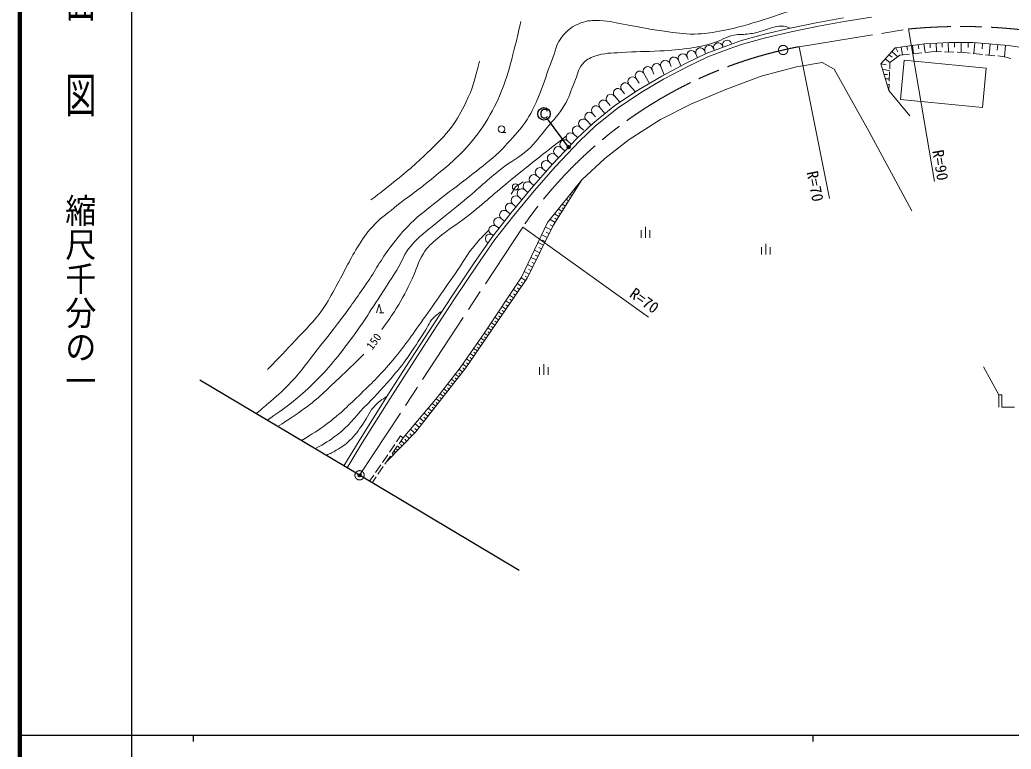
# Model space of a CAD drawing. Units: millimetres, scale not verified. Extents: x 40000 to 680000, y 20000 to 380000.
# Drawn here: x 40000 to 199982, y 202759 to 320535 of the extents above; entities that cross this region are included whole.
import ezdxf
from ezdxf.enums import TextEntityAlignment as Align

# ---------------------------------------------------------------- set-up
doc = ezdxf.new("R2010")
doc.units = ezdxf.units.MM
doc.header["$LTSCALE"] = 1000
doc.header["$PDMODE"] = 32
doc.header["$PDSIZE"] = 500
doc.linetypes.add('CHAIN', pattern=[18.5, 12, -1.5, 3.5, -1.5])
for name, color, linetype, lineweight in [('M-BMK', 2, 'CHAIN', 13), ('M-BMK-OTRS', 5, 'Continuous', 25), ('M-STR-HTXT', 7, 'Continuous', 13), ('M-STR-STRC', 7, 'Continuous', 25), ('M-TTL', 2, 'Continuous', 140), ('M-TTL-BAND', 7, 'Continuous', 25), ('M-WORK', 1, 'Continuous', 13)]:
    doc.layers.add(name, color=color, linetype=linetype, lineweight=lineweight)
doc.layers.add('M-OTRS', color=6, linetype='Continuous')
doc.styles.add('@ＭＳ ゴシック', font='')
doc.styles.add('ＭＳ ゴシック', font='')
doc.styles.get('@ＭＳ ゴシック').set_extended_font_data('@MS Gothic')
doc.styles.get('ＭＳ ゴシック').set_extended_font_data('MS Gothic')

msp = doc.modelspace()

# ---------------------------------------------------------------- linework, layer by layer
at = {"layer": 'M-BMK'}
for p, q in [((165752, 316198), (183433, 319054)), ((94824, 246987), (121149, 287071))]:
    msp.add_line(p, q, dxfattribs=at)
for centre in [(163186, 315659), (94824, 246987)]:
    msp.add_circle(centre, 750, dxfattribs=at)
for centre, radius, start, end in [((191939, 229457), 90000, 79.2916, 95.42331), ((178845, 247433), 70000, 100.78015, 145.51028)]:
    msp.add_arc(centre, radius, start, end, dxfattribs=at)
at = {"layer": 'M-BMK-OTRS'}
for p, q in [((94824, 246987), (69058, 262354)), ((120590, 231621), (94824, 246987))]:
    msp.add_line(p, q, dxfattribs=at)
at = {"layer": 'M-OTRS'}
msp.add_point((94824, 246987), dxfattribs=at)
at = {"layer": 'M-STR-HTXT'}
for p, q in [((183433, 319054), (187620, 294407)), ((165752, 316198), (170649, 291682)), ((121149, 287071), (141461, 272496))]:
    msp.add_line(p, q, dxfattribs=at)
at = {"layer": 'M-STR-STRC'}
for p, q in [((124126, 305541), (124178, 305759)), ((124178, 305759), (124232, 305826)), ((124232, 305826), (124347, 305981)), ((124347, 305981), (124502, 306087)), ((124502, 306087), (124781, 306089)), ((124781, 306089), (124943, 306038)), ((124943, 306038), (125053, 305927)), ((125053, 305927), (125112, 305759)), ((124126, 305210), (124126, 305541)), ((124174, 304998), (124126, 305210)), ((124286, 304830), (124174, 304998)), ((124392, 304722), (124286, 304830)), ((124509, 304666), (124392, 304722)), ((124783, 304666), (124509, 304666)), ((124945, 304717), (124783, 304666)), ((125055, 304832), (124945, 304717)), ((125105, 304933), (125055, 304832)), ((128570, 299978), (125158, 304527))]:
    msp.add_line(p, q, dxfattribs=at)
for centre, radius in [((124589, 305350), 1000), ((124589, 305350), 1000), ((128570, 299978), 250), ((128570, 299978), 200), ((128570, 299978), 150), ((128570, 299978), 100), ((128570, 299978), 50), ((128570, 299978), 20)]:
    msp.add_circle(centre, radius, dxfattribs=at)
msp.add_point((128570, 299978), dxfattribs=at)
at = {"layer": 'M-TTL'}
msp.add_line((40000, 380000), (40000, 20000), dxfattribs=at)
at = {"layer": 'M-TTL-BAND'}
for p, q in [((58000, 370000), (58000, 20000)), ((40000, 205000), (579000, 205000)), ((68000, 205000), (68000, 204000)), ((168000, 205000), (168000, 204000))]:
    msp.add_line(p, q, dxfattribs=at)
at = {"layer": 'M-WORK'}
for p, q in [((164343, 319196), (168758, 320119)), ((168758, 320119), (172927, 320841)), ((168871, 319530), (173027, 320249)), ((173027, 320249), (177462, 320969)), ((160170, 318193), (164343, 319196)), ((160319, 317612), (164475, 318611)), ((164475, 318611), (168871, 319530)), ((154078, 316337), (156463, 317186)), ((156463, 317186), (160170, 318193)), ((156642, 316613), (160319, 317612)), ((185980, 316658), (189949, 316871)), ((188836, 316811), (188872, 316131)), ((189789, 316863), (189870, 315344)), ((189949, 316871), (193786, 316871)), ((190853, 316871), (190853, 316111)), ((191917, 316871), (191917, 315286)), ((193026, 316871), (193026, 316079)), ((193786, 316871), (199567, 316365)), ((194134, 316841), (193982, 315100)), ((150541, 315468), (150669, 315038)), ((150773, 315087), (154078, 316337)), ((151008, 314535), (154285, 315774)), ((151986, 315874), (152069, 315577)), ((153430, 316279), (153477, 316110)), ((154285, 315774), (156642, 316613)), ((154874, 316684), (154890, 316626)), ((178929, 313443), (181255, 316001)), ((180727, 315420), (181671, 314562)), ((181255, 316001), (185980, 316658)), ((181363, 316016), (181689, 315346)), ((182248, 316139), (182425, 314863)), ((183141, 316263), (183229, 315625)), ((184034, 316387), (184219, 315050)), ((184090, 315037), (185582, 315192)), ((184969, 316518), (185062, 315849)), ((185905, 316648), (186100, 315246)), ((186079, 315244), (187646, 315408)), ((186894, 316707), (186932, 316001)), ((187646, 315408), (188741, 315376)), ((187883, 316760), (187956, 315399)), ((189241, 315362), (190741, 315320)), ((191240, 315305), (192335, 315274)), ((192335, 315274), (193375, 315165)), ((195353, 316734), (195276, 315864)), ((196571, 316627), (196415, 314843)), ((197820, 316518), (197741, 315626)), ((199068, 316409), (198908, 314576)), ((199567, 316365), (202977, 315859)), ((146280, 314032), (146664, 313087)), ((147542, 313553), (150773, 315087)), ((147689, 314547), (147844, 314122)), ((147811, 313016), (151008, 314535)), ((149097, 315063), (149338, 314406)), ((165326, 312928), (169482, 313648)), ((169482, 313648), (171400, 312569)), ((179665, 314253), (180427, 313649)), ((180246, 314891), (180753, 314481)), ((180387, 312626), (180427, 313649)), ((180427, 313649), (182025, 314821)), ((182025, 314821), (183593, 314985)), ((182113, 307660), (182732, 314030)), ((182732, 314030), (195963, 312746)), ((193872, 315112), (195363, 314954)), ((195861, 314902), (197352, 314744)), ((197850, 314692), (198889, 314582)), ((198889, 314582), (199927, 314293)), ((140645, 311970), (141596, 310276)), ((142054, 312485), (142312, 311781)), ((143463, 313001), (143997, 311672)), ((143601, 311462), (147542, 313553)), ((143895, 310938), (147811, 313016)), ((144871, 313516), (145104, 312985)), ((159651, 311410), (165326, 312928)), ((171400, 312569), (176994, 302538)), ((180252, 309105), (178929, 313443)), ((178929, 313443), (179794, 313274)), ((179194, 312573), (180374, 312279)), ((180311, 310628), (180368, 312127)), ((195963, 312746), (195345, 306375)), ((139472, 311035), (139931, 310317)), ((139860, 309249), (143601, 311462)), ((140178, 308740), (143895, 310938)), ((153777, 309252), (159651, 311410)), ((179452, 311729), (180044, 311682)), ((179669, 311018), (180324, 310979)), ((136025, 306706), (139860, 309249)), ((137125, 309167), (137592, 308580)), ((138298, 310101), (139332, 308899)), ((148262, 306934), (153777, 309252)), ((179960, 310062), (180293, 310163)), ((180252, 309105), (180291, 310128)), ((183649, 305029), (180252, 309105)), ((134778, 307299), (135245, 306712)), ((135951, 308233), (136806, 307224)), ((136382, 306223), (140178, 308740)), ((195345, 306375), (182113, 307660)), ((132470, 303797), (136025, 306706)), ((132866, 303346), (136382, 306223)), ((133604, 306364), (134414, 305388)), ((143387, 304417), (148262, 306934)), ((131423, 304319), (132196, 303541)), ((132430, 305430), (132898, 304843)), ((138352, 301220), (143387, 304417)), ((129884, 301373), (132470, 303797)), ((130308, 300948), (132866, 303346)), ((130415, 303208), (130971, 302704)), ((176994, 302538), (183948, 289671)), ((117732, 302350), (118432, 302350)), ((125988, 297236), (129884, 301373)), ((126432, 296832), (130308, 300948)), ((128400, 300985), (128956, 300481)), ((129408, 302096), (129963, 301593)), ((134396, 298143), (138352, 301220)), ((127393, 299874), (127948, 299370)), ((125406, 297626), (125933, 297173)), ((126385, 298763), (126941, 298259)), ((130694, 294691), (134396, 298143)), ((122539, 293305), (125988, 297236)), ((122995, 292916), (126432, 296832)), ((124428, 296489), (124943, 296045)), ((123449, 295353), (123954, 294918)), ((125180, 287818), (130694, 294691)), ((130694, 294691), (126059, 287298)), ((119250, 289335), (122539, 293305)), ((119294, 292361), (119987, 293560)), ((119718, 288960), (122995, 292916)), ((119987, 293560), (121212, 294359)), ((121491, 293079), (121993, 292647)), ((122470, 294216), (122964, 293790)), ((129632, 292997), (129434, 293121)), ((129898, 293420), (129848, 293451)), ((130163, 293844), (130064, 293906)), ((120512, 291943), (121036, 291492)), ((128569, 291302), (128174, 291550)), ((128835, 291726), (128687, 291819)), ((129101, 292149), (128804, 292335)), ((129366, 292573), (129268, 292635)), ((118629, 289608), (119141, 289195)), ((119571, 290775), (120094, 290353)), ((127507, 289608), (126914, 289979)), ((127773, 290031), (127526, 290186)), ((128038, 290455), (127544, 290765)), ((128304, 290879), (128106, 291002)), ((116197, 285398), (119250, 289335)), ((116681, 285043), (119718, 288960)), ((117687, 288440), (118222, 288009)), ((126369, 287792), (125564, 288297)), ((126976, 288760), (126284, 289194)), ((126672, 288276), (126326, 288493)), ((127241, 289184), (126945, 289370)), ((116745, 287273), (117365, 286905)), ((120984, 278986), (125180, 287818)), ((126059, 287298), (121863, 278827)), ((125728, 286629), (124827, 287075)), ((126023, 287225), (125597, 287436)), ((140271, 285353), (140271, 286578)), ((140971, 285353), (140971, 287103)), ((141671, 285353), (141671, 286578)), ((113229, 281106), (116197, 285398)), ((113724, 280768), (116681, 285043)), ((116163, 285890), (116444, 285717)), ((125103, 285368), (124223, 285804)), ((124798, 284752), (124358, 284970)), ((125415, 285999), (124965, 286222)), ((123897, 282933), (123057, 283349)), ((124493, 284137), (123633, 284562)), ((124195, 283535), (123765, 283748)), ((159692, 282622), (159692, 283847)), ((160392, 282622), (160392, 284372)), ((161092, 282622), (161092, 283847)), ((123314, 281756), (122493, 282163)), ((123605, 282345), (123185, 282553)), ((109667, 275824), (113229, 281106)), ((110168, 275493), (113724, 280768)), ((122745, 280607), (121943, 281004)), ((122467, 280045), (122066, 280244)), ((123030, 281182), (122619, 281385)), ((121863, 278827), (111993, 264361)), ((114870, 269835), (120984, 278986)), ((121586, 278421), (120913, 278880)), ((122189, 279484), (121405, 279872)), ((121917, 278935), (121525, 279129)), ((120309, 276549), (119654, 276996)), ((120943, 277478), (120279, 277931)), ((120626, 277013), (120294, 277240)), ((121265, 277950), (120928, 278179)), ((106108, 270345), (109667, 275824)), ((106611, 270018), (110168, 275493)), ((119683, 275632), (119037, 276072)), ((119375, 275179), (119051, 275400)), ((119996, 276090), (119668, 276314)), ((97545, 273206), (97965, 274606)), ((97965, 274606), (98385, 273206)), ((118457, 273835), (117829, 274264)), ((118157, 273395), (117843, 273609)), ((119066, 274727), (118429, 275162)), ((118762, 274281), (118443, 274498)), ((98735, 273206), (98035, 273206)), ((117265, 272087), (116653, 272504)), ((117857, 272955), (117237, 273378)), ((117561, 272521), (117251, 272733)), ((116104, 270387), (115509, 270793)), ((116680, 271231), (116077, 271643)), ((116392, 270809), (116091, 271015)), ((116973, 271659), (116667, 271868)), ((102311, 264509), (106108, 270345)), ((102815, 264184), (106611, 270018)), ((111074, 264361), (114870, 269835)), ((114972, 268728), (114381, 269131)), ((115536, 269554), (114949, 269954)), ((115254, 269141), (114961, 269341)), ((115820, 269970), (115523, 270173)), ((113837, 267064), (113234, 267476)), ((114408, 267900), (113811, 268308)), ((114123, 267482), (113824, 267686)), ((114690, 268314), (114395, 268516)), ((112678, 265366), (112062, 265786)), ((113261, 266219), (112651, 266636)), ((112970, 265792), (112665, 266001)), ((113549, 266642), (113247, 266848)), ((99231, 259710), (102311, 264509)), ((99738, 259388), (102815, 264184)), ((111993, 264361), (103841, 253971)), ((107357, 259525), (111074, 264361)), ((111447, 263665), (110881, 264110)), ((112090, 264503), (111467, 264928)), ((111773, 264081), (111476, 264313)), ((112384, 264934), (112076, 265144)), ((123884, 263201), (123884, 264426)), ((124584, 263201), (124584, 264951)), ((125284, 263201), (125284, 264426)), ((198000, 260000), (195500, 264500)), ((110208, 262086), (109657, 262518)), ((110516, 262479), (110237, 262698)), ((110825, 262872), (110267, 263311)), ((111136, 263269), (110853, 263491)), ((108973, 260512), (108438, 260932)), ((109282, 260906), (109010, 261119)), ((109590, 261299), (109048, 261725)), ((109899, 261692), (109624, 261908)), ((94751, 252550), (99231, 259710)), ((95262, 252235), (99738, 259388)), ((101869, 253052), (107357, 259525)), ((107739, 258939), (107211, 259353)), ((108047, 259332), (107784, 259539)), ((108356, 259725), (107829, 260139)), ((108664, 260119), (108397, 260329)), ((198500, 260000), (198000, 260000)), ((198000, 260000), (198000, 258000)), ((198500, 260000), (198500, 258000)), ((106504, 257365), (105917, 257826)), ((106813, 257759), (106534, 257977)), ((107121, 258152), (106564, 258589)), ((107430, 258545), (107166, 258752)), ((198500, 258000), (200500, 258000)), ((105179, 255677), (104528, 256188)), ((105519, 256110), (105210, 256353)), ((105859, 256543), (105240, 257028)), ((106181, 256954), (105888, 257185)), ((103694, 253820), (103050, 254445)), ((104087, 254285), (103744, 254554)), ((104464, 254765), (103778, 255303)), ((104822, 255221), (104496, 255477)), ((103841, 253971), (99177, 249167)), ((100775, 252368), (101443, 253345)), ((101869, 253052), (101203, 252091)), ((101443, 253345), (101869, 253052)), ((102423, 252510), (102131, 252793)), ((102819, 252918), (102236, 253484)), ((103256, 253369), (102934, 253682)), ((92292, 248503), (94751, 252550)), ((92805, 248192), (95262, 252235)), ((99646, 250717), (100493, 251955)), ((100918, 251680), (100064, 250447)), ((100982, 251026), (100797, 251205)), ((101330, 251385), (100962, 251742)), ((101678, 251744), (101435, 251980)), ((102027, 252102), (101539, 252576)), ((98517, 249066), (99364, 250304)), ((99779, 250036), (98925, 248804)), ((99588, 249591), (99523, 249654)), ((99937, 249950), (99807, 250076)), ((100285, 250309), (100160, 250430)), ((100633, 250667), (100384, 250909)), ((97388, 247415), (98235, 248653)), ((98640, 248393), (97785, 247160)), ((96438, 246025), (97106, 247002)), ((97500, 246749), (96835, 245788))]:
    msp.add_line(p, q, dxfattribs=at)
for centre, radius in [((117732, 302875), 525), ((119987, 293560), 500)]:
    msp.add_circle(centre, radius, dxfattribs=at)
for centre, start, end in [((152708, 316076), 15.68268, 195.68268), ((154152, 316482), 15.68268, 195.68268), ((148393, 314805), 20.10025, 200.10025), ((149819, 315265), 15.68268, 195.68268), ((151263, 315671), 15.68268, 195.68268), ((144167, 313258), 20.10025, 200.10025), ((145576, 313774), 20.10025, 200.10025), ((146984, 314289), 20.10025, 200.10025), ((140059, 311503), 38.52171, 218.52171), ((141350, 312227), 20.10025, 200.10025), ((142758, 312743), 20.10025, 200.10025), ((137711, 309634), 38.52171, 218.52171), ((138885, 310568), 38.52171, 218.52171), ((136538, 308700), 38.52171, 218.52171), ((134191, 306831), 38.52171, 218.52171), ((135364, 307766), 38.52171, 218.52171), ((131927, 304875), 47.80109, 227.80109), ((133017, 305897), 38.52171, 218.52171), ((130919, 303763), 47.80109, 227.80109), ((129912, 302652), 47.80109, 227.80109), ((127896, 300430), 47.80109, 227.80109), ((128904, 301541), 47.80109, 227.80109), ((126889, 299318), 47.80109, 227.80109), ((124917, 297058), 49.26798, 229.26798), ((125896, 298194), 49.26798, 229.26798), ((123938, 295921), 49.26798, 229.26798), ((121981, 293648), 49.26798, 229.26798), ((122959, 294784), 49.26798, 229.26798), ((121002, 292511), 49.26798, 229.26798), ((120042, 291359), 51.10805, 231.10805), ((118158, 289024), 51.10805, 231.10805), ((119100, 290192), 51.10805, 231.10805), ((117216, 287857), 51.10805, 231.10805), ((116454, 286582), 67.1715, 247.1715), ((115872, 285199), 67.1715, 247.1715)]:
    msp.add_arc(centre, 750, start, end, dxfattribs=at)
for points, knots in [([(140289, 331879), (141723, 330906), (142215, 330609), (143539, 329961), (145271, 329113), (146334, 328819), (148201, 328336), (150666, 327698), (152107, 327543), (154648, 327377), (157545, 327187), (159188, 327257), (162081, 327510), (164333, 327707), (165593, 327887), (167808, 328336), (170495, 328880), (171947, 329413), (174602, 330094), (177670, 330881), (179376, 331374), (182461, 332092), (185113, 332709), (186605, 333027), (189281, 333531), (191678, 333982), (193018, 334265), (195435, 334596), (196802, 334784), (197571, 334963), (198951, 334943), (200721, 334917), (201690, 334541), (203401, 334090), (204798, 333722), (205535, 333355), (206864, 332785), (208917, 331904), (210010, 331285), (212005, 330281), (214200, 329176), (215369, 328433), (217600, 327403), (220423, 326101), (222054, 325472), (224980, 324420), (228144, 323282), (229954, 322743), (233185, 321809), (235513, 321136), (236813, 320736), (239179, 320210), (242391, 319497), (244219, 319230), (247464, 318692), (251078, 318092), (253139, 317977), (256735, 317280), (258177, 317001), (258977, 316794), (260385, 316374), (262285, 315808), (263317, 315373), (265127, 314563), (266786, 313820), (267353, 313517), (269278, 312460)], [0, 0, 0, 0, 1, 1, 1, 2, 2, 2, 3, 3, 3, 4, 4, 4, 5, 5, 5, 6, 6, 6, 7, 7, 7, 8, 8, 8, 9, 9, 9, 10, 10, 10, 11, 11, 11, 12, 12, 12, 13, 13, 13, 14, 14, 14, 15, 15, 15, 16, 16, 16, 17, 17, 17, 18, 18, 18, 19, 19, 19, 20, 20, 20, 21, 21, 21, 22, 22, 22, 22]), ([(136760, 328807), (137947, 327893), (138329, 327629), (139398, 326969), (140894, 326044), (141767, 325534), (143434, 324971), (145216, 324369), (146318, 324404), (148189, 324212), (150116, 324013), (151208, 324010), (153144, 324052), (155789, 324109), (157280, 324188), (159898, 324571), (162546, 324959), (163969, 325503), (166571, 326130), (169229, 326769), (170669, 327355), (173365, 327808), (175556, 328177), (176821, 328081), (179039, 328208), (182329, 328396), (184182, 328284), (187471, 328487), (188674, 328562), (189356, 328550), (190548, 328727), (192924, 329080), (194215, 329524), (196595, 329846), (198261, 330071), (199204, 330175), (200885, 330192), (201979, 330204), (202604, 330220), (203682, 330033), (205096, 329786), (205831, 329404), (207198, 328967), (209067, 328370), (210121, 328057), (211967, 327395), (215602, 326092), (217536, 325088), (221185, 323825), (224012, 322847), (225629, 322401), (228484, 321508), (231309, 320624), (232969, 320359), (235731, 319296), (237209, 318727), (238129, 318542), (239434, 317645), (240172, 317137), (240468, 316914), (241213, 316198)], [0, 0, 0, 0, 1, 1, 1, 2, 2, 2, 3, 3, 3, 4, 4, 4, 5, 5, 5, 6, 6, 6, 7, 7, 7, 8, 8, 8, 9, 9, 9, 10, 10, 10, 11, 11, 11, 12, 12, 12, 13, 13, 13, 14, 14, 14, 15, 15, 15, 16, 16, 16, 17, 17, 17, 18, 18, 18, 19, 19, 19, 20, 20, 20, 20]), ([(78134, 256941), (79258, 257863), (79556, 258119), (80445, 258900), (81797, 260089), (82570, 260745), (83802, 262057), (85588, 263958), (86380, 265206), (87998, 267252), (89495, 269145), (90351, 270193), (91794, 272128), (93446, 274343), (94351, 275600), (95910, 277882), (97500, 280209), (98169, 281666), (99866, 283916), (101033, 285462), (101726, 286310), (103103, 287672), (104426, 288981), (105295, 289577), (106740, 290749), (108761, 292390), (109966, 293218), (112014, 294825), (113710, 296156), (114721, 296829), (116330, 298262), (117657, 299444), (118353, 300165), (119527, 301499), (120645, 302769), (121294, 303485), (122165, 304936), (122991, 306312), (123309, 307168), (123923, 308652), (124742, 310632), (125000, 311819), (125801, 313807), (126478, 315486), (126488, 316681), (127679, 318043), (128580, 319073), (129281, 319546), (130556, 320041), (131656, 320467), (132375, 320428), (133553, 320401), (135290, 320359), (136235, 320001), (137949, 319721), (140325, 319334), (141636, 318990), (144023, 318682), (145920, 318438), (146987, 318212), (148899, 318243), (150469, 318268), (151352, 318391), (152895, 318682), (155380, 319151), (156741, 319571), (159169, 320281), (161343, 320916), (162506, 321452), (164683, 322079), (166433, 322583), (167399, 322958), (169199, 323238), (170713, 323473), (171583, 323444), (173115, 323478), (174894, 323516), (175891, 323445), (177671, 323398), (179810, 323341), (181023, 323474), (183145, 323198), (184626, 323005), (185170, 322908), (186906, 322503)], [0, 0, 0, 0, 1, 1, 1, 2, 2, 2, 3, 3, 3, 4, 4, 4, 5, 5, 5, 6, 6, 6, 7, 7, 7, 8, 8, 8, 9, 9, 9, 10, 10, 10, 11, 11, 11, 12, 12, 12, 13, 13, 13, 14, 14, 14, 15, 15, 15, 16, 16, 16, 17, 17, 17, 18, 18, 18, 19, 19, 19, 20, 20, 20, 21, 21, 21, 22, 22, 22, 23, 23, 23, 24, 24, 24, 25, 25, 25, 26, 26, 26, 27, 27, 27, 28, 28, 28, 28]), ([(79989, 264072), (82192, 266334), (82777, 266935), (84504, 268827), (86227, 270714), (87348, 271654), (88820, 273742), (89812, 275149), (90214, 276038), (91058, 277538), (92429, 279973), (93028, 281434), (94495, 283812), (95334, 285173), (95812, 285951), (96892, 287129), (98119, 288467), (99004, 289017), (100409, 290166), (102854, 292167), (104390, 293082), (106803, 295121), (108912, 296905), (110174, 297838), (112038, 299877), (113573, 301556), (114347, 302598), (115514, 304552), (116685, 306512), (117229, 307690), (118032, 309827), (118884, 312097), (119188, 313432), (119790, 315781), (120235, 317520), (120372, 318106), (120829, 320257)], [0, 0, 0, 0, 1, 1, 1, 2, 2, 2, 3, 3, 3, 4, 4, 4, 5, 5, 5, 6, 6, 6, 7, 7, 7, 8, 8, 8, 9, 9, 9, 10, 10, 10, 11, 11, 11, 12, 12, 12, 12]), ([(79924, 255874), (83075, 258043), (84083, 258783), (86472, 260974), (89259, 263531), (90596, 265217), (92886, 268227), (95283, 271380), (96406, 273307), (98580, 276619), (99473, 277980), (99969, 278746), (100818, 280136), (101744, 281653), (101996, 282688), (103136, 284052), (104482, 285663), (105530, 286290), (107132, 287648), (108909, 289155), (109977, 289913), (111767, 291405), (114132, 293375), (115341, 294618), (117761, 296520), (119345, 297764), (120446, 298185), (121957, 299517), (123352, 300746), (123892, 301679), (125074, 303113), (126206, 304487), (126945, 305190), (127871, 306710), (128705, 308076), (128868, 308999), (129510, 310466), (130008, 311606), (130003, 312419), (130789, 313383), (131374, 314101), (131916, 314344), (132787, 314662), (134371, 315241), (135382, 315119), (137063, 315261), (139491, 315467), (140865, 315335), (143296, 315501), (145221, 315633), (146305, 315690), (148212, 315981), (149622, 316196), (150419, 316331), (151782, 316753), (153161, 317181), (153833, 317743), (155245, 318050), (156191, 318255), (156756, 318121), (157714, 318263), (158494, 318378), (158925, 318495), (159685, 318707), (160478, 318928), (160885, 319185), (161692, 319346), (162287, 319466), (162635, 319584), (163237, 319506), (163682, 319448), (163879, 319388), (164343, 319196)], [0, 0, 0, 0, 1, 1, 1, 2, 2, 2, 3, 3, 3, 4, 4, 4, 5, 5, 5, 6, 6, 6, 7, 7, 7, 8, 8, 8, 9, 9, 9, 10, 10, 10, 11, 11, 11, 12, 12, 12, 13, 13, 13, 14, 14, 14, 15, 15, 15, 16, 16, 16, 17, 17, 17, 18, 18, 18, 19, 19, 19, 20, 20, 20, 21, 21, 21, 22, 22, 22, 23, 23, 23, 24, 24, 24, 24]), ([(96660, 291443), (98458, 292801), (98938, 293186), (100363, 294347), (102724, 296270), (104044, 297363), (106211, 299502), (107618, 300891), (108469, 301631), (109647, 303218), (110714, 304657), (111175, 305568), (111965, 307175), (113177, 309637), (113366, 310735), (114163, 313848)], [0, 0, 0, 0, 1, 1, 1, 2, 2, 2, 3, 3, 3, 4, 4, 4, 5, 5, 5, 5]), ([(98407, 270515), (99564, 272088), (99888, 272560), (100745, 273932), (101871, 275735), (102389, 276816), (103322, 278727), (104086, 280291), (104177, 281341), (105120, 282803), (105839, 283916), (106464, 284385), (107458, 285261), (109190, 286786), (110373, 287377), (112193, 288797), (115077, 291047), (116552, 292481), (119386, 294791), (122782, 297559), (123902, 298419), (128183, 301749)], [0, 0, 0, 0, 1, 1, 1, 2, 2, 2, 3, 3, 3, 4, 4, 4, 5, 5, 5, 6, 6, 6, 7, 7, 7, 7]), ([(85436, 252587), (87401, 253757), (87987, 254146), (89529, 255281), (91693, 256875), (92731, 257992), (94684, 259837), (96790, 261827), (97949, 262975), (99839, 265172), (102074, 267770), (103110, 269404), (105114, 272185), (107365, 275310), (108551, 277114), (110748, 280277), (111812, 281808), (112255, 282782), (113466, 284200), (114288, 285163), (114611, 285508), (115705, 286544)], [0, 0, 0, 0, 1, 1, 1, 2, 2, 2, 3, 3, 3, 4, 4, 4, 5, 5, 5, 6, 6, 6, 7, 7, 7, 7]), ([(87633, 251276), (89334, 252181), (89895, 252539), (91217, 253533), (93136, 254976), (93875, 256172), (95533, 257909), (97249, 259707), (98235, 260694), (99849, 262584), (100999, 263932), (101641, 264695), (102666, 266141), (103748, 267666), (104269, 268579), (105303, 270137), (105957, 271122), (106106, 271861), (106982, 272654), (107422, 273053), (107622, 273222), (108199, 273564)], [0, 0, 0, 0, 1, 1, 1, 2, 2, 2, 3, 3, 3, 4, 4, 4, 5, 5, 5, 6, 6, 6, 7, 7, 7, 7]), ([(81592, 254879), (83710, 256159), (84338, 256577), (85999, 257807), (88279, 259495), (89379, 260668), (91454, 262603), (93076, 264116), (93603, 264629), (95530, 266559)], [0, 0, 0, 0, 1, 1, 1, 2, 2, 2, 3, 3, 3, 3]), ([(89438, 250200), (90215, 250546), (90452, 250669), (91071, 251029), (91972, 251553), (92462, 251894), (93229, 252601), (94208, 253504), (94575, 254188), (95360, 255265), (96208, 256428), (96366, 257338), (97411, 258328), (98059, 258942), (98367, 259186), (99231, 259710)], [0, 0, 0, 0, 1, 1, 1, 2, 2, 2, 3, 3, 3, 4, 4, 4, 5, 5, 5, 5])]:
    msp.add_open_spline(points, degree=3, knots=knots, dxfattribs=at)

# ---------------------------------------------------------------- texts
at = {"layer": 'M-STR-HTXT', "style": 'ＭＳ ゴシック'}
for s, rotation, p in [('R=90', 279.642, (188561, 297070)), ('R=70', 281.295, (168351, 293663)), ('R=70', 324.336, (140793, 275201))]:
    msp.add_text(s, height=1833, rotation=rotation, dxfattribs=at).set_placement(p, align=Align.MIDDLE_CENTER)
at = {"layer": 'M-TTL-BAND', "style": '@ＭＳ ゴシック'}
for s, width, p in [('平  面  図', 1.55, (49777, 323975)), ('縮尺千分の一', 1.1, (49777, 276030))]:
    msp.add_text(s, height=3666, rotation=270, dxfattribs=dict(at, width=width)).set_placement(p, align=Align.MIDDLE_CENTER)
at = {"layer": 'M-WORK', "style": 'ＭＳ ゴシック'}
msp.add_text('150', height=1320, rotation=53.973, dxfattribs=at).set_placement((97125, 268603), align=Align.MIDDLE_CENTER)

doc.saveas('drawing.dxf')
